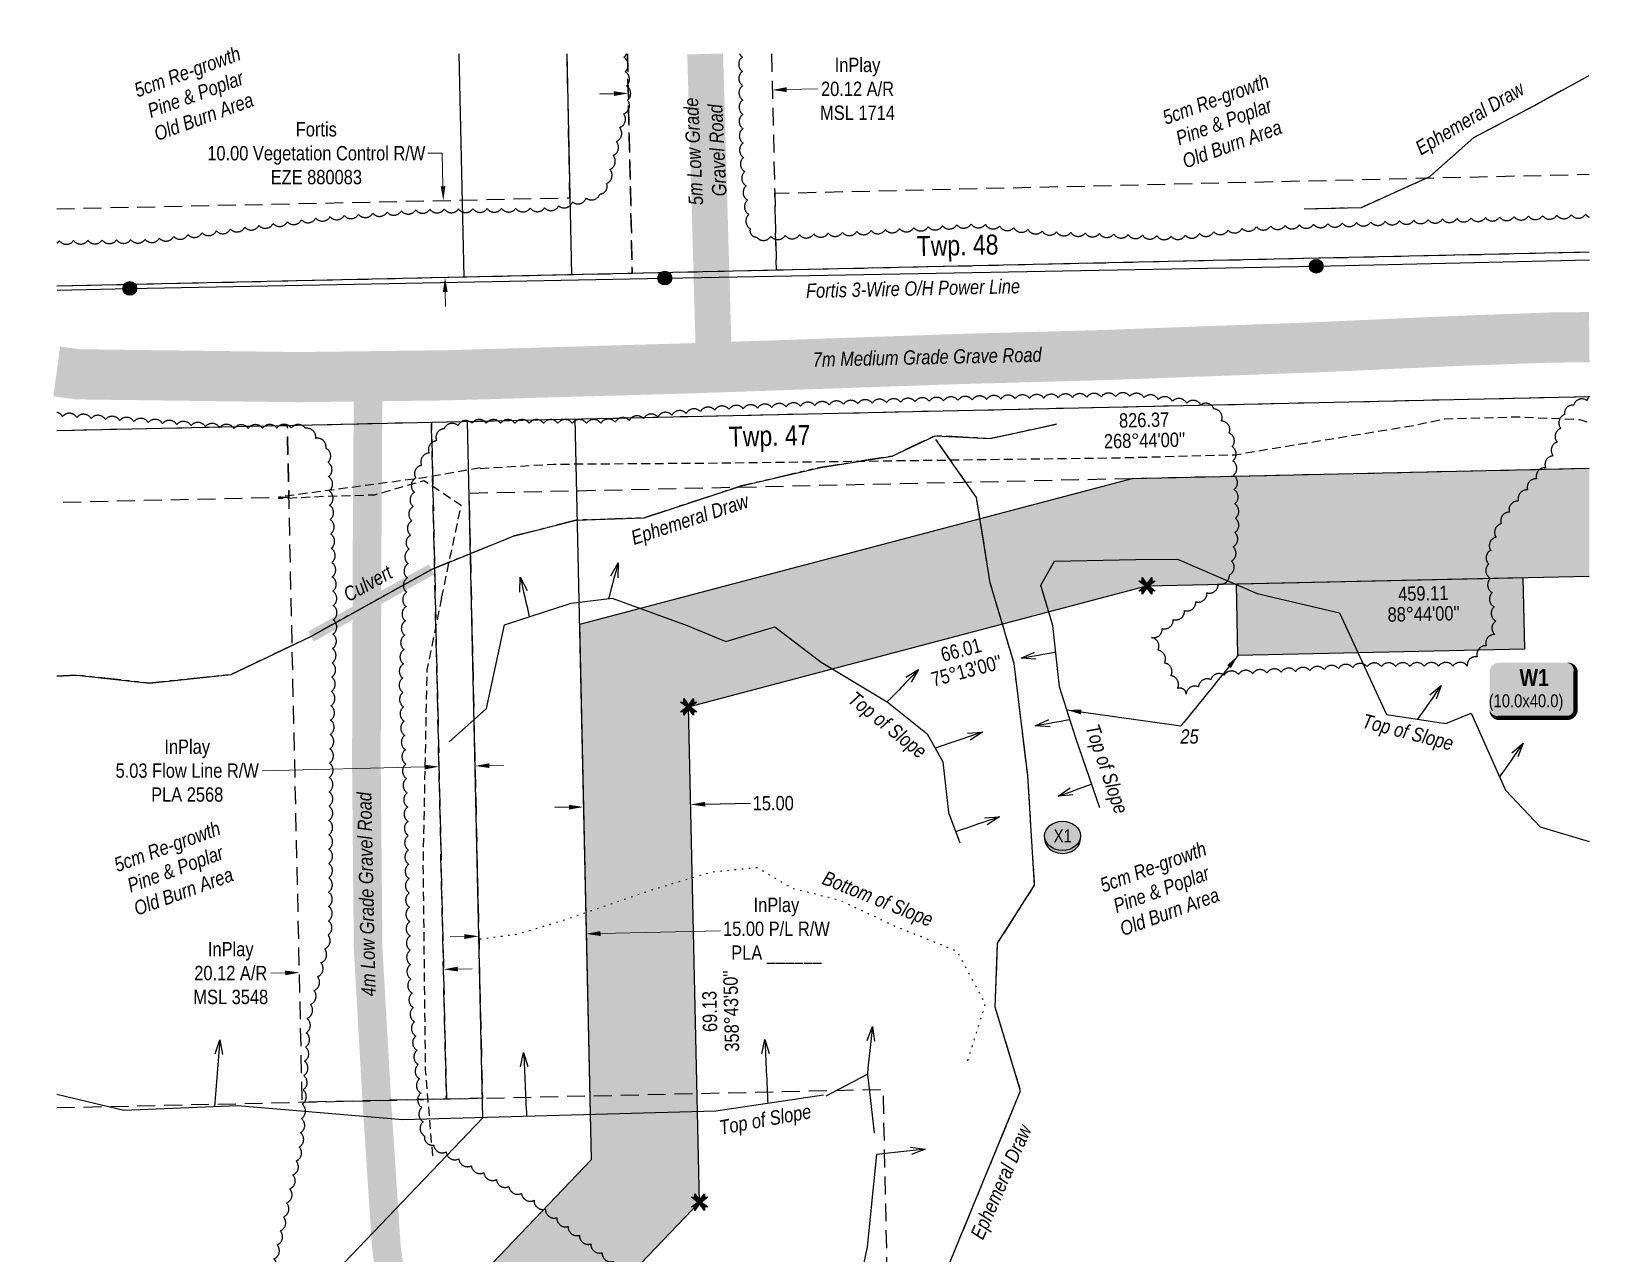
# Model space of a CAD drawing. Extents: x 603855 to 610284, y 5883755 to 5888048.
# Drawn here: x 604712 to 605816, y 5884469 to 5885321 of the extents above; entities that cross this region are included whole.
import ezdxf
from ezdxf.enums import TextEntityAlignment as Align

# ---------------------------------------------------------------- set-up
doc = ezdxf.new("R2010")
doc.units = 0
doc.header["$LTSCALE"] = 5
doc.header["$PDMODE"] = 34
doc.header["$PDSIZE"] = 0.03
for name, pattern in [('0', [1, 1, 0]), ('foc-ACCESSROAD', [3.75, 2.5, -1.25]), ('foc-FLOWLINE', [3.75, 2.5, -1.25]), ('foc-TOPO', [1, 0.2, -0.8]), ('foc-TOPO-ephemeral', [6.25, 3.125, -0.625, 0.625, -0.625, 0.625, -0.625]), ('POWERLINE5', [7.8, 2.4, -0.6, 0.6, -0.6, 0.6, -0.6, 2.4]), ('UG_PIPE', [1.875, 1.25, -0.625])]:
    doc.linetypes.add(name, pattern=pattern)
doc.layers.get('Defpoints').update_dxf_attribs({"color": 9})
for name, color, linetype, lineweight in [('AS-GENERAL', 48, 'Continuous', 18), ('C-AR-T', 13, 'Continuous', 9), ('C-FLOWLINE-T', 13, 'Continuous', 9), ('C-RW-T', 13, 'Continuous', 9), ('F-AR-T', 190, 'Continuous', 9), ('F-EZE-T', 190, 'Continuous', 9), ('T-TEXT', 48, 'Continuous', 18), ('T-TIE-T', 201, 'Continuous', 18)]:
    doc.layers.add(name, color=color, linetype=linetype, lineweight=lineweight)
for name, color, linetype in [('AS-PIPE-UG', 44, 'UG_PIPE'), ('AS-POWER', 104, 'foc-POWER'), ('AS-POWER-EXISTING', 72, 'POWERLINE5'), ('AS-ROADS', 254, 'Continuous'), ('C-AR', 13, 'foc-ACCESSROAD'), ('C-FLOWLINE', 13, 'foc-FLOWLINE'), ('C-RW', 13, 'Continuous'), ('C-WS', 13, 'foc-ACCESSROAD'), ('D-TXT', 6, 'Continuous'), ('F-AR', 190, 'foc-ACCESSROAD'), ('F-EZE', 190, 'foc-FLOWLINE'), ('L-BD', 7, 'Continuous'), ('L-MON', 1, 'Continuous'), ('L-SEC', 7, 'Continuous'), ('P-CROSSINGS', 250, 'Continuous'), ('P-PROPOSED', 10, 'Continuous'), ('P-PROPOSED-H', 21, 'Continuous'), ('P-TEMP-BLOCKS', 250, 'Continuous'), ('P-TEMP-H', 41, 'Continuous'), ('P-TEMP_WORKSPACE', 46, 'Continuous'), ('P-TXT', 4, 'Continuous'), ('T-BUSH', 110, '0'), ('T-BUSH-T', 110, 'Continuous'), ('T-DRAW', 143, 'foc-TOPO-ephemeral'), ('T-GENERAL', 48, 'foc-TOPO'), ('T-SLOPE', 48, 'Continuous'), ('T-WATER-T', 170, 'Continuous')]:
    doc.layers.add(name, color=color, linetype=linetype)
doc.styles.add('80', font='ARIALN.TTF', dxfattribs={"height": 10})
doc.styles.add('80CG', font='ARIALN.TTF', dxfattribs={"height": 10})
doc.styles.add('80L', font='ARIALN.TTF', dxfattribs={"height": 10})
doc.styles.add('80LS', font='ARIALNI.TTF', dxfattribs={"height": 10})
doc.styles.add('BOLD', font='ARIALNB.TTF')
doc.styles.add('Crossing', font='ARIALN.TTF', dxfattribs={"height": 10})
doc.styles.add('foc-LtypeFont', font='ARIALN.TTF', dxfattribs={"height": 7.35})
doc.linetypes.add('foc-POWER', pattern='A,6,-1,["P",foc-LtypeFont,S=0.2,R=0,X=-0.625,Y=-0.75],-1.24,4', length=12.24)
doc.linetypes.add('foc-TOPO-flowdirection-NOLINE', pattern='A,0,[">",foc-LtypeFont,S=0.3,R=0,X=0,Y=-0.945],-20,[">",foc-LtypeFont,S=0.3,R=0,X=0,Y=-0.945],0', length=20)
doc.dimstyles.new('Compass 5 000', dxfattribs={"dimscale": 5, "dimtxt": 9, "dimasz": 2, "dimexe": 0.2, "dimexo": 0.0625, "dimgap": 0.5, "dimtad": 0, "dimtih": 1, "dimtoh": 1, "dimzin": 0, "dimdsep": 46, "dimtxsty": '80CG', "dimcen": 0.1, "dimse1": 1, "dimse2": 1, "dimclrd": 256, "dimclrt": 256, "dimaunit": 1, "dimadec": 4, "dimazin": 0, "dimtfac": 0.06, "dimtofl": 0, "dimtmove": 0, "dimatfit": 1, "dimfxl": 0.2, "dimtolj": 1, "dimtzin": 0, "dimlwd": -1, "dimarcsym": 0})

# ---------------------------------------------------------------- blocks, each defined once
blk = doc.blocks.new('POWERPOLE')
h = blk.add_hatch(color=255)
edge = h.paths.add_edge_path()
edge.add_arc((0, 0), 0.96, 0, 360)
at = {"linetype": 'Continuous'}
for p, q in [((0.68, -0.68), (-0.68, 0.68)), ((-0.68, -0.68), (0.68, 0.68))]:
    blk.add_line(p, q, dxfattribs=at)
blk.add_circle((0, 0), 0.96, dxfattribs=at)
blk = doc.blocks.new('TEMP')
h = blk.add_hatch(color=255)
h.dxf.hatch_style = 1
h.paths.add_polyline_path([(0, 0.25), (-0.67, 1.15), (-0.67, 0.67), (-1.15, 0.67), (-0.25, 0), (-1.15, -0.67), (-0.67, -0.67), (-0.67, -1.15), (0, -0.25), (0.67, -1.15), (0.67, -0.67), (1.15, -0.67), (0.25, 0), (1.15, 0.67), (0.67, 0.67), (0.67, 1.15)])
h.paths.add_polyline_path([(0.57, 0.85), (0.57, 0.57), (0.85, 0.57), (0.08, 0), (0.85, -0.57), (0.57, -0.57), (0.57, -0.85), (0, -0.08), (-0.57, -0.85), (-0.57, -0.57), (-0.85, -0.57), (-0.08, 0), (-0.85, 0.57), (-0.57, 0.57), (-0.57, 0.85), (0, 0.08)], flags=16)
h = blk.add_hatch(color=1)
h.dxf.hatch_style = 1
h.paths.add_polyline_path([(0, 0.08), (-0.57, 0.85), (-0.57, 0.57), (-0.85, 0.57), (-0.08, 0), (-0.85, -0.57), (-0.57, -0.57), (-0.57, -0.85), (0, -0.08), (0.57, -0.85), (0.57, -0.57), (0.85, -0.57), (0.08, 0), (0.85, 0.57), (0.57, 0.57), (0.57, 0.85)])
at = {"color": 1}
for p, q in [((-0.08, 0), (0.08, 0)), ((0, 0.08), (0, -0.08))]:
    blk.add_line(p, q, dxfattribs=at)
at = {"color": 255, "flags": 128}
blk.add_lwpolyline([(-0.25, 0), (-1.15, 0.67), (-0.67, 0.67), (-0.67, 1.15), (0, 0.25), (0.67, 1.15), (0.67, 0.67), (1.15, 0.67), (0.25, 0), (1.15, -0.67), (0.67, -0.67), (0.67, -1.15), (0, -0.25), (-0.67, -1.15), (-0.67, -0.67), (-1.15, -0.67)], close=True, dxfattribs=at)
at = {"color": 1, "flags": 128}
blk.add_lwpolyline([(-0.08, 0), (-0.85, 0.57), (-0.57, 0.57), (-0.57, 0.85), (0, 0.08), (0.57, 0.85), (0.57, 0.57), (0.85, 0.57), (0.08, 0), (0.85, -0.57), (0.57, -0.57), (0.57, -0.85), (0, -0.08), (-0.57, -0.85), (-0.57, -0.57), (-0.85, -0.57)], close=True, dxfattribs=at)
blk = doc.blocks.new('*D402')
at = {"layer": 'Defpoints', "color": 0, "transparency": 16777216}
for p in [(605096.3, 5884793.7), (605171.2, 5884795.3), (605171.5, 5884782.1)]:
    blk.add_point(p, dxfattribs=at)
at = {"layer": 'P-TXT', "transparency": 16777216}
for p, q in [((605086.6, 5884780.2), (605076.6, 5884780)), ((605181.5, 5884782.3), (605213.2, 5884783))]:
    blk.add_line(p, q, dxfattribs=at)
for points in [[(605086.5, 5884781.9), (605086.6, 5884778.6), (605096.6, 5884780.4)], [(605181.5, 5884784), (605181.6, 5884780.7), (605171.5, 5884782.1)]]:
    blk.add_solid(points, dxfattribs=at)
at = {"layer": 'P-TXT', "transparency": 16777216, "insert": (605229.1, 5884783), "char_height": 10, "attachment_point": 5, "style": '80CG'}
blk.add_mtext('\\A1;15.00', dxfattribs=at)
blk = doc.blocks.new('*D403')
at = {"layer": 'C-AR-T', "transparency": 16777216}
for p, q in [((604888.4, 5884664.7), (604878.4, 5884664.5)), ((605009, 5884667.3), (605018.9, 5884667.6))]:
    blk.add_line(p, q, dxfattribs=at)
for points in [[(604888.4, 5884666.3), (604888.5, 5884663), (604898.4, 5884664.9)], [(605008.9, 5884669), (605009, 5884665.7), (604999, 5884667.1)]]:
    blk.add_solid(points, dxfattribs=at)
at = {"layer": 'Defpoints', "color": 0, "transparency": 16777216}
for p in [(604898.3, 5884669.3), (604898.4, 5884664.9), (604998.9, 5884671.5)]:
    blk.add_point(p, dxfattribs=at)
at = {"layer": 'C-AR-T', "transparency": 16777216, "insert": (604850.5, 5884664.5), "char_height": 10, "attachment_point": 5, "style": '80CG'}
blk.add_mtext('\\A1;InPlay\\P20.12 A/R\\PMSL 3548', dxfattribs=at)
blk = doc.blocks.new('*D404')
at = {"layer": 'C-FLOWLINE-T', "transparency": 16777216}
for p, q in [((604985.8, 5884808.3), (604872.3, 5884805.7)), ((605031, 5884809.3), (605041, 5884809.5))]:
    blk.add_line(p, q, dxfattribs=at)
for points in [[(604985.8, 5884809.9), (604985.9, 5884806.6), (604995.8, 5884808.5)], [(605030.9, 5884810.9), (605031, 5884807.6), (605021, 5884809)]]:
    blk.add_solid(points, dxfattribs=at)
at = {"layer": 'Defpoints', "color": 0, "transparency": 16777216}
for p in [(604995.6, 5884818.2), (605020.7, 5884818.8), (604995.8, 5884808.5)]:
    blk.add_point(p, dxfattribs=at)
at = {"layer": 'C-FLOWLINE-T', "transparency": 16777216, "insert": (604820.1, 5884805.7), "char_height": 10, "attachment_point": 5, "style": '80CG'}
blk.add_mtext('\\A1;InPlay\\P5.03 Flow Line R/W\\PPLA 2568', dxfattribs=at)
blk = doc.blocks.new('*D405')
at = {"layer": 'Defpoints', "color": 0, "transparency": 16777216}
for p in [(604934.1, 5885202.1), (604998.8, 5885203.5), (604935.3, 5885148.2)]:
    blk.add_point(p, dxfattribs=at)
at = {"layer": 'F-EZE-T', "transparency": 16777216}
for p, q in [((604998.1, 5885236.4), (604988.1, 5885236.4)), ((604998.6, 5885213.5), (604998.1, 5885236.4)), ((605000.2, 5885139.6), (605000.4, 5885129.6))]:
    blk.add_line(p, q, dxfattribs=at)
for points in [[(605000.3, 5885213.5), (604997, 5885213.4), (604998.8, 5885203.5)], [(605001.9, 5885139.6), (604998.5, 5885139.6), (605000, 5885149.6)]]:
    blk.add_solid(points, dxfattribs=at)
at = {"layer": 'F-EZE-T', "transparency": 16777216, "insert": (604910.2, 5885236.4), "char_height": 10, "attachment_point": 5, "style": '80CG'}
blk.add_mtext('\\A1;Fortis\\P10.00 Vegetation Control R/W\\PEZE 880083', dxfattribs=at)
blk = doc.blocks.new('*D406')
at = {"layer": 'Defpoints', "color": 0, "transparency": 16777216}
for p in [(605228.5, 5885280.6), (605128.6, 5885245.4), (605229.2, 5885247.8)]:
    blk.add_point(p, dxfattribs=at)
at = {"layer": 'F-AR-T', "transparency": 16777216}
for p, q in [((605117.9, 5885278), (605107.9, 5885277.8)), ((605238.4, 5885280.8), (605260, 5885281.3))]:
    blk.add_line(p, q, dxfattribs=at)
for points in [[(605238.4, 5885282.5), (605238.5, 5885279.1), (605228.5, 5885280.6)], [(605117.8, 5885279.7), (605117.9, 5885276.4), (605127.9, 5885278.2)]]:
    blk.add_solid(points, dxfattribs=at)
at = {"layer": 'F-AR-T', "transparency": 16777216, "insert": (605287.9, 5885281.3), "char_height": 10, "attachment_point": 5, "style": '80CG'}
blk.add_mtext('\\A1;InPlay\\P20.12 A/R\\PMSL 1714', dxfattribs=at)
blk = doc.blocks.new('*D407')
at = {"layer": 'C-RW-T', "transparency": 16777216}
for p, q in [((605013.6, 5884690), (605003.6, 5884689.8)), ((605108.5, 5884692.1), (605192.2, 5884694))]:
    blk.add_line(p, q, dxfattribs=at)
for points in [[(605013.6, 5884691.7), (605013.6, 5884688.3), (605023.6, 5884690.2)], [(605108.5, 5884693.8), (605108.6, 5884690.4), (605098.5, 5884691.9)]]:
    blk.add_solid(points, dxfattribs=at)
at = {"layer": 'Defpoints', "color": 0, "transparency": 16777216}
for p in [(605098.5, 5884691.9), (605098.9, 5884675.8), (605023.9, 5884674.2)]:
    blk.add_point(p, dxfattribs=at)
at = {"layer": 'C-RW-T', "transparency": 16777216, "insert": (605231.3, 5884694), "char_height": 10, "attachment_point": 5, "style": '80CG'}
blk.add_mtext('\\A1;InPlay\\P15.00 P/L R/W\\PPLA ______', dxfattribs=at)
blk = doc.blocks.new('*U428')
at = {"true_color": 0xff8aff}
h = blk.add_hatch(color=211, dxfattribs=at)
edge = h.paths.add_edge_path()
edge.add_line((-24, -20), (24, -20))
edge.add_arc((24, -14), 6, 270, 360)
edge.add_line((30, -14), (30, 12.5))
edge.add_arc((24, 12.5), 6, 0, 90)
edge.add_line((24, 18.5), (-24, 18.5))
edge.add_arc((-24, 12.5), 6, 90, 180)
edge.add_line((-30, 12.5), (-30, -14))
edge.add_arc((-24, -14), 6, 180, 270)
at = {"color": 250, "flags": 128}
blk.add_lwpolyline([(-24, -20, 3, 3, 0), (24, -20, 3, 3, 0.414214), (30, -14, 3, 3, 0), (30, 12.5, 3, 0, 0.414214), (24, 18.5, 0, 0, 0), (-24, 18.5, 0, 0, 0.414214), (-30, 12.5, 0, 0, 0), (-30, -14, 0, 3, 0.414214)], format="xyseb", close=True, dxfattribs=at)
at = {"flags": 128}
blk.add_lwpolyline([(-19.2, -10.2, 0, 7.5, 0), (0, 0, 0, 0, 0)], format="xyseb", dxfattribs=at)
at = {"color": 250}
for tag, p, height, style in [('TEMP_AREA_W1_001', (-9.2, 2.2), 12, 'BOLD'), ('ENTER_TEXT_001', (-30.7, -12.5), 9, '80')]:
    blk.add_attdef(tag, p, '', height=height, dxfattribs=dict(at, style=style))
blk = doc.blocks.new('xing2')
h = blk.add_hatch(color=50)
h.dxf.hatch_style = 1
edge = h.paths.add_edge_path()
edge.add_ellipse((0, 0), major_axis=(-12.5, 0), ratio=0.816297, start_angle=0, end_angle=360)
h = blk.add_hatch(color=250)
h.dxf.hatch_style = 1
edge = h.paths.add_edge_path()
edge.add_ellipse((0, -2), major_axis=(-12.5, 0), ratio=0.816297, start_angle=0, end_angle=180)
edge.add_line((12.5, -2), (12.5, 0))
edge.add_ellipse((0, 0), major_axis=(-12.5, 0), ratio=0.816297, start_angle=0, end_angle=180, ccw=False)
edge.add_line((-12.5, 0), (-12.5, -2))
at = {"color": 250}
blk.add_ellipse((0, 0), major_axis=(-12.5, 0), ratio=0.816297, dxfattribs=at)
blk.add_ellipse((0, -2), major_axis=(-12.5, 0), ratio=0.816297, start_param=0, end_param=3.141593, dxfattribs=at)
at = {"color": 250, "style": 'Crossing'}
blk.add_attdef('CROSSING', text='', height=9, dxfattribs=at).set_placement((0.1, 0), align=Align.MIDDLE_CENTER)
at = {"color": 250, "style": 'Crossing', "flags": 1}
for tag, p in [('OWNER', (0.1, -12.5)), ('DESCRIPTION', (0.1, -25.8)), ('LOCATION', (0.1, -39.3)), ('DWG_REF', (0.1, -52.8))]:
    blk.add_attdef(tag, text='', height=9, dxfattribs=at).set_placement(p, align=Align.MIDDLE_CENTER)

msp = doc.modelspace()

# ---------------------------------------------------------------- hatches: boundary and pattern name
at = {"layer": 'P-PROPOSED-H'}
h = msp.add_hatch(color=256, dxfattribs=at)
h.dxf.hatch_style = 1
h.paths.add_polyline_path([(605170.021, 5884850.216), (605489.909, 5884934.633), (605798.565, 5884941.471), (605798.565, 5885016.46), (605479.368, 5885009.388), (605093.76, 5884907.628), (605102.034, 5884534.153), (604939.157, 5884363.895), (604941.505, 5884257.898), (605177.673, 5884504.767)])
at = {"layer": 'P-TEMP-H'}
h = msp.add_hatch(color=256, dxfattribs=at)
h.dxf.hatch_style = 1
h.paths.add_polyline_path([(605553.419, 5884886.048), (605552.312, 5884936.016), (605752.183, 5884940.444), (605753.29, 5884890.476)])

# ---------------------------------------------------------------- linework, layer by layer
at = {"layer": 'AS-GENERAL', "const_width": 7.997, "flags": 128}
msp.add_lwpolyline([(604906.466, 5884899.34), (604990.621, 5884946.12)], dxfattribs=at)
at = {"layer": 'AS-PIPE-UG', "flags": 128}
for points in [[(605024.546, 5885016.585), (605075.736, 5885019.565), (605192.191, 5885020.39), (605473.291, 5885024.065), (605551.371, 5885026.17), (605675.951, 5885046.605), (605697.636, 5885051.165), (605747.821, 5885052.585), (605792.076, 5885050.76), (605798.565, 5885048.581)], [(605024.546, 5885016.905), (604985.301, 5885010.045), (604884.001, 5884996.56)], [(604997.596, 5884926.115), (605011.316, 5884990.665), (604985.326, 5885008.02), (604950.746, 5884997.96), (604915.251, 5884996.88), (604883.881, 5884995.41)], [(604997.611, 5884926.32), (604987.326, 5884876.025), (604984.631, 5884740.365), (604986.231, 5884597.115), (604991.311, 5884536.15)]]:
    msp.add_lwpolyline(points, dxfattribs=at)
at = {"layer": 'AS-POWER', "flags": 128}
msp.add_lwpolyline([(604729.245, 5885140.891), (604780.001, 5885142.17), (605153.431, 5885149.385), (605608.066, 5885157.635), (605798.741, 5885161.997)], dxfattribs=at)
at = {"layer": 'AS-ROADS', "flags": 128}
for points, const_width in [([(605187.816, 5885086.95), (605181.584, 5885305.698)], 25), ([(604729.047, 5885084.203), (604743.666, 5885082.225), (604897.886, 5885080.265), (605000.861, 5885081.52), (605171.971, 5885086.44), (605359.146, 5885092.905), (605457.446, 5885095.575), (605607.256, 5885101.055), (605703.066, 5885105.39), (605771.236, 5885107.87), (605798.565, 5885108.152)], 35), ([(604946.401, 5885080.835), (604945.571, 5884950.1), (604945.166, 5884810.335), (604946.341, 5884681.91), (604952.641, 5884571.59), (604959.036, 5884474.19), (604969.931, 5884392.56), (605012.851, 5884329.23), (605043.216, 5884272.655), (605040.366, 5884223.045), (605008.646, 5884196.44), (604971.531, 5884212.555), (604952.321, 5884261.14), (604963.531, 5884320.765), (604969.681, 5884388.816), (604965.078, 5884430.396)], 19.992)]:
    msp.add_lwpolyline(points, dxfattribs=dict(at, const_width=const_width))
at = {"layer": 'C-AR', "flags": 128}
msp.add_lwpolyline([(604889.962, 5885046.623), (604990.497, 5885048.85), (605000.957, 5884576.689), (604900.422, 5884574.462)], close=True, dxfattribs=at)
at = {"layer": 'C-FLOWLINE', "flags": 128}
for points in [[(605798.565, 5885016.46), (605016.744, 5884999.14), (605026.091, 5884577.246), (605000.957, 5884576.689), (604990.497, 5885048.85), (605798.565, 5885066.752)], [(604729.047, 5885043.058), (604889.962, 5885046.623), (604891.075, 5884996.356), (604729.047, 5884992.766)]]:
    msp.add_lwpolyline(points, dxfattribs=at)
at = {"layer": 'C-RW'}
msp.add_lwpolyline([(605084.942, 5885305.698), (605088.355, 5885151.603), (605013.404, 5885149.942), (605009.953, 5885305.698)], dxfattribs=at)
msp.add_lwpolyline([(605090.583, 5885051.068), (605102.034, 5884534.153), (604939.157, 5884363.895), (604945.5, 5884077.537), (604870.549, 5884075.877), (604863.517, 5884393.281), (605026.394, 5884563.538), (605015.631, 5885049.407)], close=True, dxfattribs=at)
at = {"layer": 'C-WS', "flags": 128}
msp.add_lwpolyline([(604729.047, 5884570.666), (605305.586, 5884583.438), (605317.867, 5884029.069)], dxfattribs=at)
at = {"layer": 'F-AR', "flags": 128}
msp.add_lwpolyline([(605227.873, 5885305.698), (605230.113, 5885208.531), (605231.347, 5885154.771), (605130.722, 5885152.541), (605127.286, 5885305.698)], dxfattribs=at)
at = {"layer": 'F-EZE', "flags": 128}
for points in [[(605127.286, 5885305.698), (605130.722, 5885152.541), (604729.047, 5885143.643)], [(604729.047, 5885197.705), (605087.164, 5885205.372), (605085.198, 5885305.698)], [(605798.565, 5885167.336), (605231.347, 5885154.771), (605230.113, 5885208.531), (605798.565, 5885221.814)], [(605798.565, 5885167.336), (605231.347, 5885154.771), (605230.113, 5885208.531), (605798.565, 5885221.814)], [(605798.565, 5885167.336), (605231.347, 5885154.771), (605230.113, 5885208.531), (605798.565, 5885221.814)], [(605798.565, 5885167.336), (605231.347, 5885154.771), (605230.113, 5885208.531), (605798.565, 5885221.814)]]:
    msp.add_lwpolyline(points, dxfattribs=at)
at = {"layer": 'L-SEC'}
for p, q in [((605798.565, 5885167.336), (604729.047, 5885143.643)), ((604729.047, 5885043.058), (605798.565, 5885066.752))]:
    msp.add_line(p, q, dxfattribs=at)
at = {"layer": 'P-TEMP_WORKSPACE'}
msp.add_lwpolyline([(605553.419, 5884886.048), (605552.312, 5884936.016), (605752.183, 5884940.444), (605753.29, 5884890.476)], close=True, dxfattribs=at)
at = {"layer": 'T-BUSH', "flags": 128}
for points in [[(604729.047, 5885173.692, 0.10276346), (604730.825, 5885175.423, 0.52056705), (604740.82, 5885175.59, 0.52056705), (604750.814, 5885175.757, 0.52056705), (604760.809, 5885175.924, 0.52056705), (604770.804, 5885176.091, 0.52056705), (604780.798, 5885176.257, 0.52056705), (604790.793, 5885176.424, 0.52056705), (604800.748, 5885177.133, 0.52056705), (604810.662, 5885178.415, 0.52056705), (604820.575, 5885179.696, 0.52056705), (604830.489, 5885180.978, 0.52056705), (604840.402, 5885182.259, 0.52056705), (604850.316, 5885183.541, 0.52056705), (604860.229, 5885184.822, 0.52056705), (604870.143, 5885186.103, 0.52056705), (604880.056, 5885187.385, 0.52056705), (604889.97, 5885188.666, 0.52056705), (604899.883, 5885189.948, 0.52056705), (604909.797, 5885191.229, 0.52056705), (604919.74, 5885192.224, 0.52056705), (604929.705, 5885193.019, 0.52056705), (604939.669, 5885193.815, 0.52056705), (604949.633, 5885194.611, 0.52056705), (604959.598, 5885195.407, 0.52056705), (604969.562, 5885196.203, 0.52056705), (604979.526, 5885196.999, 0.52056705), (604989.509, 5885197.387, 0.52056705), (604999.504, 5885197.504, 0.52056705), (605009.5, 5885197.62, 0.52056705), (605019.495, 5885197.737, 0.52056705), (605029.49, 5885197.854, 0.52056705), (605039.486, 5885197.97, 0.52056705), (605049.481, 5885198.087, 0.52056705), (605059.476, 5885198.203, 0.52056705), (605069.472, 5885198.32, 0.52056705), (605079.287, 5885199.652, 0.52056705), (605088.889, 5885202.431, 0.52056705), (605098.491, 5885205.21, 0.52056705), (605108.093, 5885207.989, 0.52056705), (605112.826, 5885215.374, 0.52056705), (605115.067, 5885225.115, 0.52056705), (605117.309, 5885234.857, 0.52056705), (605119.55, 5885244.598, 0.52056705), (605121.791, 5885254.34, 0.52056705), (605124.656, 5885263.908, 0.52056705), (605127.414, 5885273.453, 0.52056705), (605126.561, 5885283.412, 0.52056705), (605125.708, 5885293.372, 0.52056705), (605124.855, 5885303.331, 0.1219638), (605126.588, 5885305.698)], [(605205.6, 5885305.698, 0.11957298), (605207.52, 5885303.556, 0.52056705), (605207.61, 5885293.56, 0.52056705), (605207.7, 5885283.565, 0.52056705), (605207.79, 5885273.569, 0.52056705), (605207.88, 5885263.574, 0.52056705), (605207.969, 5885253.578, 0.52056705), (605208.059, 5885243.582, 0.52056705), (605208.297, 5885233.594, 0.52056705), (605209.251, 5885223.644, 0.52056705), (605210.206, 5885213.694, 0.52056705), (605211.16, 5885203.743, 0.52056705), (605212.115, 5885193.793, 0.52056705), (605213.069, 5885183.843, 0.52056705), (605217.5, 5885177.941, 0.52056705), (605227.48, 5885178.5, 0.52056705), (605237.461, 5885179.06, 0.52056705), (605247.441, 5885179.62, 0.52056705), (605257.421, 5885180.179, 0.52056705), (605267.402, 5885180.739, 0.52056705), (605277.382, 5885181.298, 0.52056705), (605287.359, 5885181.912, 0.52056705), (605297.334, 5885182.565, 0.52056705), (605307.308, 5885183.219, 0.52056705), (605317.283, 5885183.872, 0.52056705), (605327.258, 5885184.526, 0.52056705), (605337.232, 5885185.18, 0.52056705), (605347.207, 5885185.833, 0.52056705), (605357.182, 5885186.487, 0.52056705), (605367.156, 5885187.14, 0.52056705), (605377.106, 5885186.86, 0.52056705), (605387.033, 5885185.685, 0.52056705), (605396.96, 5885184.511, 0.52056705), (605406.887, 5885183.337, 0.52056705), (605416.813, 5885182.162, 0.52056705), (605426.789, 5885181.611, 0.52056705), (605436.778, 5885181.229, 0.52056705), (605446.766, 5885180.848, 0.52056705), (605456.755, 5885180.466, 0.52056705), (605466.744, 5885180.084, 0.52056705), (605476.733, 5885179.702, 0.52056705), (605486.721, 5885179.32, 0.52056705), (605496.71, 5885178.939, 0.52056705), (605506.699, 5885178.557, 0.52056705), (605516.643, 5885179.239, 0.52056705), (605526.566, 5885180.448, 0.52056705), (605536.488, 5885181.658, 0.52056705), (605546.411, 5885182.867, 0.52056705), (605556.334, 5885184.076, 0.52056705), (605566.257, 5885185.276, 0.52056705), (605576.245, 5885185.68, 0.52056705), (605586.233, 5885186.084, 0.52056705), (605596.22, 5885186.488, 0.52056705), (605606.208, 5885186.892, 0.52056705), (605616.196, 5885187.296, 0.52056705), (605626.184, 5885187.7, 0.52056705), (605636.172, 5885188.104, 0.52056705), (605646.16, 5885188.508, 0.52056705), (605656.148, 5885188.912, 0.52056705), (605666.135, 5885189.316, 0.52056705), (605676.123, 5885189.72, 0.52056705), (605686.111, 5885190.124, 0.52056705), (605696.099, 5885190.528, 0.52056705), (605706.087, 5885190.932, 0.52056705), (605716.076, 5885191.299, 0.52056705), (605726.067, 5885191.619, 0.52056705), (605736.058, 5885191.938, 0.52056705), (605746.049, 5885192.257, 0.52056705), (605756.04, 5885192.576, 0.52056705), (605766.03, 5885192.896, 0.52056705), (605776.021, 5885193.215, 0.52056705), (605786.012, 5885193.534, 0.52056705), (605796.003, 5885193.853, 0.13520455), (605798.565, 5885191.869, 0.13520455)], [(605798.565, 5885066.705, 0.13045739), (605797.005, 5885063.991, 0.52056705), (605787.611, 5885060.574, 0.52056705), (605781.387, 5885054.229, 0.52056705), (605778.727, 5885044.594, 0.52056705), (605776.066, 5885034.958, 0.52056705), (605773.406, 5885025.323, 0.52056705), (605768.107, 5885017.053, 0.52056705), (605761.778, 5885009.315, 0.52056705), (605755.449, 5885001.578, 0.52056705), (605749.12, 5884993.841, 0.52056705), (605742.791, 5884986.104, 0.52056705), (605737.177, 5884977.945, 0.52056705), (605733.475, 5884968.66, 0.52056705), (605729.773, 5884959.375, 0.52056705), (605728.379, 5884949.796, 0.52056705), (605729.638, 5884939.879, 0.52056705), (605730.896, 5884929.963, 0.52056705), (605732.155, 5884920.047, 0.52056705), (605733.413, 5884910.13, 0.52056705), (605732.734, 5884900.75, 0.52056705), (605726.557, 5884892.891, 0.52056705), (605720.38, 5884885.032, 0.52056705), (605713.433, 5884878.742, 0.52056705), (605703.437, 5884878.67, 0.52056705), (605693.442, 5884878.599, 0.52056705), (605683.446, 5884878.527, 0.52056705), (605673.45, 5884878.455, 0.52056705), (605663.454, 5884878.384, 0.52056705), (605653.459, 5884878.312, 0.52056705), (605643.463, 5884878.241, 0.52056705), (605633.488, 5884877.641, 0.52056705), (605623.519, 5884876.912, 0.52056705), (605613.55, 5884876.183, 0.52056705), (605603.58, 5884875.454, 0.52056705), (605593.601, 5884874.881, 0.52056705), (605583.618, 5884874.383, 0.52056705), (605573.634, 5884873.885, 0.52056705), (605563.65, 5884873.387, 0.52056705), (605553.667, 5884872.889, 0.52056705), (605543.683, 5884872.392, 0.52056705), (605534.494, 5884869.225, 0.52056705), (605525.863, 5884864.182, 0.52056705), (605517.232, 5884859.139, 0.52056705), (605511.219, 5884863.053, 0.52056705), (605506.66, 5884871.949, 0.52056705), (605502.102, 5884880.845, 0.52056705), (605497.544, 5884889.741, 0.52056705), (605492.986, 5884898.638, 0.52056705), (605500.435, 5884904.936, 0.52056705), (605508.262, 5884911.153, 0.52056705), (605516.09, 5884917.37, 0.52056705), (605523.918, 5884923.587, 0.52056705), (605531.745, 5884929.804, 0.52056705), (605539.573, 5884936.021, 0.52056705), (605547.4, 5884942.238, 0.52056705), (605548.854, 5884952.011, 0.52056705), (605550.033, 5884961.937, 0.52056705), (605551.212, 5884971.863, 0.52056705), (605551.596, 5884981.818, 0.52056705), (605551.137, 5884991.804, 0.52056705), (605550.678, 5885001.789, 0.52056705), (605550.219, 5885011.774, 0.52056705), (605549.76, 5885021.76, 0.52056705), (605549.301, 5885031.745, 0.52056705), (605547.242, 5885041.225, 0.52056705), (605541.878, 5885049.66, 0.52056705), (605536.513, 5885058.094, 0.52056705), (605527.506, 5885060.8, 0.52056705), (605517.593, 5885062.079, 0.52056705), (605507.679, 5885063.359, 0.52056705), (605497.765, 5885064.639, 0.52056705), (605487.851, 5885065.918, 0.52056705), (605477.92, 5885066.871, 0.52056705), (605467.926, 5885066.661, 0.52056705), (605457.932, 5885066.452, 0.52056705), (605447.938, 5885066.242, 0.52056705), (605437.945, 5885066.033, 0.52056705), (605427.951, 5885065.823, 0.52056705), (605417.957, 5885065.613, 0.52056705), (605407.963, 5885065.404, 0.52056705), (605397.969, 5885065.194, 0.52056705), (605387.976, 5885064.985, 0.52056705), (605377.984, 5885064.681, 0.52056705), (605367.993, 5885064.363, 0.52056705), (605358.002, 5885064.045, 0.52056705), (605348.011, 5885063.727, 0.52056705), (605338.02, 5885063.409, 0.52056705), (605328.03, 5885063.091, 0.52056705), (605318.039, 5885062.772, 0.52056705), (605308.048, 5885062.454, 0.52056705), (605298.057, 5885062.136, 0.52056705), (605288.07, 5885061.703, 0.52056705), (605278.084, 5885061.263, 0.52056705), (605268.097, 5885060.824, 0.52056705), (605258.111, 5885060.384, 0.52056705), (605248.125, 5885059.944, 0.52056705), (605238.138, 5885059.504, 0.52056705), (605228.152, 5885059.064, 0.52056705), (605218.166, 5885058.624, 0.52056705), (605208.179, 5885058.184, 0.52056705), (605198.193, 5885057.745, 0.52056705), (605188.207, 5885057.305, 0.52056705), (605178.281, 5885056.143, 0.52056705), (605168.359, 5885054.926, 0.52056705), (605158.437, 5885053.709, 0.52056705), (605148.516, 5885052.492, 0.52056705), (605138.594, 5885051.275, 0.52056705), (605128.672, 5885050.059, 0.52056705), (605118.751, 5885048.842, 0.52056705), (605108.802, 5885048.072, 0.52056705), (605098.806, 5885048.074, 0.52056705), (605088.81, 5885048.076, 0.52056705), (605078.814, 5885048.078, 0.52056705), (605068.818, 5885048.08, 0.52056705), (605058.822, 5885048.082, 0.52056705), (605048.826, 5885048.084, 0.52056705), (605038.83, 5885048.086, 0.52056705), (605028.834, 5885048.088, 0.52056705), (605018.837, 5885048.091, 0.52056705), (605008.989, 5885046.479, 0.52056705), (604999.428, 5885044.27, 0.52056705), (604994.158, 5885035.776, 0.52056705), (604988.888, 5885027.282, 0.52056705), (604983.618, 5885018.788, 0.52056705), (604979.58, 5885009.881, 0.52056705), (604978.667, 5884999.927, 0.52056705), (604977.754, 5884989.973, 0.52056705), (604976.841, 5884980.019, 0.52056705), (604975.928, 5884970.064, 0.52056705), (604975.015, 5884960.11, 0.52056705), (604974.255, 5884950.145, 0.52056705), (604973.784, 5884940.16, 0.52056705), (604973.313, 5884930.176, 0.52056705), (604972.842, 5884920.191, 0.52056705), (604972.372, 5884910.206, 0.52056705), (604971.901, 5884900.221, 0.52056705), (604971.43, 5884890.236, 0.52056705), (604970.959, 5884880.251, 0.52056705), (604970.488, 5884870.266, 0.52056705), (604970.655, 5884860.28, 0.52056705), (604971.079, 5884850.293, 0.52056705), (604971.503, 5884840.306, 0.52056705), (604971.926, 5884830.319, 0.52056705), (604972.35, 5884820.332, 0.52056705), (604972.774, 5884810.345, 0.52056705), (604973.198, 5884800.358, 0.52056705), (604973.622, 5884790.37, 0.52056705), (604974.015, 5884780.383, 0.52056705), (604974.19, 5884770.388, 0.52056705), (604974.364, 5884760.394, 0.52056705), (604974.539, 5884750.399, 0.52056705), (604974.713, 5884740.405, 0.52056705), (604974.888, 5884730.41, 0.52056705), (604975.062, 5884720.416, 0.52056705), (604975.237, 5884710.421, 0.52056705), (604975.411, 5884700.427, 0.52056705), (604975.586, 5884690.432, 0.52056705), (604975.76, 5884680.438, 0.52056705), (604975.935, 5884670.443, 0.52056705), (604976.155, 5884660.451, 0.52056705), (604977.021, 5884650.493, 0.52056705), (604977.887, 5884640.534, 0.52056705), (604978.752, 5884630.576, 0.52056705), (604979.618, 5884620.617, 0.52056705), (604980.483, 5884610.659, 0.52056705), (604981.349, 5884600.7, 0.52056705), (604982.215, 5884590.742, 0.52056705), (604983.08, 5884580.783, 0.52056705), (604983.946, 5884570.825, 0.52056705), (604984.812, 5884560.867, 0.52056705), (604985.677, 5884550.908, 0.52056705), (604992.087, 5884544.56, 0.52056705), (605000.844, 5884539.741, 0.52056705), (605009.602, 5884534.922, 0.52056705), (605018.36, 5884530.103, 0.52056705), (605027.118, 5884525.284, 0.52056705), (605035.875, 5884520.465, 0.52056705), (605044.633, 5884515.646, 0.52056705), (605053.391, 5884510.827, 0.52056705), (605062.149, 5884506.008, 0.52056705), (605070.101, 5884499.959, 0.52056705), (605078.019, 5884493.858, 0.52056705), (605085.937, 5884487.757, 0.52056705), (605093.856, 5884481.657, 0.52056705), (605101.774, 5884475.556, 0.52056705), (605109.693, 5884469.455, 0.52056705), (605117.611, 5884463.354, 0.52056705), (605125.529, 5884457.253, 0.52056705), (605134.994, 5884456.796, 0.52056705), (605144.916, 5884458.008, 0.52056705), (605154.838, 5884459.22, 0.52056705), (605159.719, 5884452.323, 0.52056705), (605163.022, 5884442.889, 0.52056705), (605166.326, 5884433.454, 0.52056705), (605169.629, 5884424.02, 0.52056705), (605172.932, 5884414.585, 0.52056705), (605176.235, 5884405.151, 0.52056705), (605179.538, 5884395.716, 0.52056705), (605174.568, 5884387.458, 0.52056705), (605168.765, 5884379.319, 0.52056705), (605162.963, 5884371.179, 0.52056705), (605157.161, 5884363.04, 0.52056705), (605151.358, 5884354.9, 0.52056705), (605145.556, 5884346.761, 0.52056705), (605139.754, 5884338.621, 0.52056705), (605134.709, 5884330.057, 0.52056705), (605130.798, 5884320.858, 0.52056705), (605126.887, 5884311.659, 0.52056705), (605122.975, 5884302.46, 0.52056705), (605119.064, 5884293.261, 0.52056705), (605114.771, 5884284.326, 0.52056705), (605107.551, 5884277.412, 0.52056705), (605100.332, 5884270.498, 0.52056705), (605093.112, 5884263.584, 0.52056705), (605085.893, 5884256.67, 0.52056705), (605078.674, 5884249.757, 0.52056705), (605075.632, 5884240.686, 0.52056705), (605074.174, 5884230.797, 0.52056705), (605072.717, 5884220.907, 0.52056705), (605071.26, 5884211.018, 0.52056705), (605067.275, 5884202.161, 0.52056705), (605061.393, 5884194.08, 0.52056705), (605054.659, 5884186.783, 0.52056705), (605047.082, 5884180.263, 0.52056705), (605039.505, 5884173.743, 0.52056705), (605031.928, 5884167.223, 0.52056705), (605028.497, 5884158.333, 0.52056705), (605025.394, 5884149.61, 0.52056705), (605016.015, 5884146.155, 0.52056705), (605006.628, 5884142.765, 0.52056705), (604996.758, 5884144.344, 0.52056705), (604986.887, 5884145.923, 0.52056705), (604977.017, 5884147.502, 0.52056705), (604968.957, 5884151.118, 0.52056705), (604966.228, 5884160.735, 0.52056705), (604963.5, 5884170.351, 0.52056705), (604960.771, 5884179.967, 0.52056705), (604955.824, 5884188.633, 0.52056705), (604950.739, 5884197.239, 0.52056705), (604945.655, 5884205.845, 0.52056705), (604940.198, 5884214.217, 0.52056705), (604934.641, 5884222.526, 0.52056705), (604929.083, 5884230.834, 0.52056705), (604923.525, 5884239.143, 0.52056705), (604918.038, 5884247.495, 0.52056705), (604913.137, 5884256.207, 0.52056705), (604908.236, 5884264.919, 0.52056705), (604903.336, 5884273.631, 0.52056705), (604898.435, 5884282.344, 0.52056705), (604893.534, 5884291.056, 0.52056705), (604888.634, 5884299.768, 0.52056705), (604883.733, 5884308.481, 0.52056705), (604880.651, 5884317.907, 0.52056705), (604878.319, 5884327.627, 0.52056705), (604875.987, 5884337.347, 0.52056705), (604873.655, 5884347.067, 0.52056705), (604871.323, 5884356.787, 0.52056705), (604868.991, 5884366.507, 0.52056705), (604867.108, 5884376.247, 0.52056705), (604868.588, 5884386.133, 0.52056705), (604870.069, 5884396.019, 0.52056705), (604871.549, 5884405.905, 0.52056705), (604873.029, 5884415.79, 0.52056705), (604874.509, 5884425.676, 0.52056705), (604875.989, 5884435.562, 0.52056705), (604877.469, 5884445.448, 0.52056705), (604878.949, 5884455.334, 0.52056705), (604880.654, 5884465.177, 0.52056705), (604882.861, 5884474.927, 0.52056705), (604885.068, 5884484.676, 0.52056705), (604887.275, 5884494.426, 0.52056705), (604889.481, 5884504.175, 0.52056705), (604891.688, 5884513.924, 0.52056705), (604893.895, 5884523.674, 0.52056705), (604896.102, 5884533.423, 0.52056705), (604898.309, 5884543.172, 0.52056705), (604899.231, 5884553.102, 0.52056705), (604899.793, 5884563.082, 0.52056705), (604900.356, 5884573.062, 0.52056705), (604900.918, 5884583.043, 0.52056705), (604901.481, 5884593.023, 0.52056705), (604902.043, 5884603.003, 0.52056705), (604902.606, 5884612.983, 0.52056705), (604903.168, 5884622.963, 0.52056705), (604903.731, 5884632.943, 0.52056705), (604906.084, 5884642.648, 0.52056705), (604908.546, 5884652.336, 0.52056705), (604911.008, 5884662.024, 0.52056705), (604913.47, 5884671.712, 0.52056705), (604915.932, 5884681.4, 0.52056705), (604918.394, 5884691.089, 0.52056705), (604918.685, 5884701.054, 0.52056705), (604918.735, 5884711.05, 0.52056705), (604918.786, 5884721.046, 0.52056705), (604918.837, 5884731.041, 0.52056705), (604918.887, 5884741.037, 0.52056705), (604918.938, 5884751.033, 0.52056705), (604918.988, 5884761.029, 0.52056705), (604919.039, 5884771.025, 0.52056705), (604919.09, 5884781.021, 0.52056705), (604919.14, 5884791.017, 0.52056705), (604919.191, 5884801.013, 0.52056705), (604919.384, 5884811.006, 0.52056705), (604919.647, 5884820.999, 0.52056705), (604919.909, 5884830.991, 0.52056705), (604920.172, 5884840.984, 0.52056705), (604920.434, 5884850.977, 0.52056705), (604920.697, 5884860.969, 0.52056705), (604920.959, 5884870.962, 0.52056705), (604921.222, 5884880.954, 0.52056705), (604921.485, 5884890.947, 0.52056705), (604921.747, 5884900.939, 0.52056705), (604922.01, 5884910.932, 0.52056705), (604922.064, 5884920.923, 0.52056705), (604921.696, 5884930.913, 0.52056705), (604921.328, 5884940.902, 0.52056705), (604920.959, 5884950.891, 0.52056705), (604920.591, 5884960.88, 0.52056705), (604920.223, 5884970.869, 0.52056705), (604919.854, 5884980.859, 0.52056705), (604919.486, 5884990.848, 0.52056705), (604919.118, 5885000.837, 0.52056705), (604918.749, 5885010.826, 0.52056705), (604918.381, 5885020.816, 0.52056705), (604916.935, 5885030.608, 0.52056705), (604909.742, 5885037.549, 0.52056705), (604902.549, 5885044.491, 0.52056705), (604892.704, 5885044.767, 0.52056705), (604882.709, 5885044.665, 0.52056705), (604872.713, 5885044.563, 0.52056705), (604862.718, 5885044.461, 0.52056705), (604852.722, 5885044.359, 0.52056705), (604842.749, 5885044.993, 0.52056705), (604832.778, 5885045.702, 0.52056705), (604822.808, 5885046.412, 0.52056705), (604812.837, 5885047.122, 0.52056705), (604802.866, 5885047.832, 0.52056705), (604792.895, 5885048.542, 0.52056705), (604782.924, 5885049.252, 0.52056705), (604772.954, 5885049.962, 0.52056705), (604762.983, 5885050.676, 0.52056705), (604753.013, 5885051.39, 0.52056705), (604743.042, 5885052.104, 0.52056705), (604733.072, 5885052.818, 0.21099616), (604729.047, 5885055.665, 0.21099616)]]:
    msp.add_lwpolyline(points, format="xyb", dxfattribs=at)
at = {"layer": 'T-DRAW', "flags": 128}
for points in [[(605599.596, 5885197.67), (605639.561, 5885198.705), (605687.261, 5885220.17), (605717.926, 5885247.395), (605759.901, 5885269.59), (605798.565, 5885290.789)], [(605426.721, 5885047.35), (605380.386, 5885037.385), (605342.151, 5885039.415), (605312.026, 5885025.185), (605262.021, 5885017.17), (605207.006, 5885004.48), (605138.981, 5884982.055), (605091.496, 5884980.45), (605047.696, 5884969.215), (604990.621, 5884946.12), (604906.466, 5884899.34), (604850.681, 5884872.735), (604793.696, 5884866.85), (604742.946, 5884872.365), (604729.047, 5884871.681)], [(605274.291, 5884290.13), (605280.731, 5884340.64), (605321.161, 5884388.365), (605343.666, 5884441.6), (605373.556, 5884514.12), (605401.716, 5884582.315), (605384.026, 5884640.705), (605385.626, 5884685.29), (605411.516, 5884725.975), (605406.696, 5884802.29), (605397.151, 5884880.445), (605380.531, 5884936.81), (605370.966, 5884996.23), (605342.611, 5885036.71)]]:
    msp.add_lwpolyline(points, dxfattribs=at)
at = {"layer": 'T-DRAW', "linetype": 'foc-TOPO-flowdirection-NOLINE', "flags": 128}
for points in [[(605599.596, 5885197.67), (605639.561, 5885198.705), (605687.261, 5885220.17), (605717.926, 5885247.395), (605759.901, 5885269.59), (605798.565, 5885290.789)], [(604729.047, 5884871.681), (604742.946, 5884872.365), (604793.696, 5884866.85), (604850.681, 5884872.735), (604906.466, 5884899.34), (604990.621, 5884946.12), (605047.696, 5884969.215), (605091.496, 5884980.45), (605138.981, 5884982.055), (605207.006, 5885004.48), (605262.021, 5885017.17), (605312.026, 5885025.185), (605342.151, 5885039.415), (605380.386, 5885037.385), (605426.721, 5885047.35)], [(605280.731, 5884340.64), (605321.161, 5884388.365), (605343.666, 5884441.6), (605373.556, 5884514.12), (605401.716, 5884582.315), (605384.026, 5884640.705), (605385.626, 5884685.29), (605411.516, 5884725.975), (605406.696, 5884802.29), (605397.151, 5884880.445), (605380.531, 5884936.81), (605370.966, 5884996.23), (605342.611, 5885036.71)]]:
    msp.add_lwpolyline(points, dxfattribs=at)
at = {"layer": 'T-GENERAL', "flags": 128}
msp.add_lwpolyline([(605024.201, 5884688.335), (605049.776, 5884691.625), (605081.946, 5884701.185), (605113.891, 5884712.2), (605145.101, 5884722.93), (605186.281, 5884735.12), (605217.931, 5884738.275), (605241.696, 5884723.93), (605275.456, 5884715.47), (605314.586, 5884697), (605357.466, 5884679.77), (605376.956, 5884642.95), (605364.056, 5884601.47)], dxfattribs=at)
at = {"layer": 'T-SLOPE', "flags": 128}
for points in [[(605456.921, 5884779.805), (605440.286, 5884828.475), (605428.941, 5884864.125), (605424.231, 5884906.925), (605415.891, 5884935.245), (605425.261, 5884951.895), (605482.091, 5884953.065), (605511.226, 5884953.175), (605566.806, 5884929.4), (605624.201, 5884915.805), (605657.011, 5884845.005), (605698.511, 5884838.63), (605716.176, 5884845.815), (605740.116, 5884792.045), (605764.356, 5884766.45), (605798.565, 5884756.215)], [(605002.996, 5884825.795), (605028.931, 5884849.13), (605041.646, 5884907.385), (605088.006, 5884922.545), (605116.676, 5884925.96), (605168.906, 5884906.995), (605195.896, 5884895.875), (605230.106, 5884905.97), (605262.411, 5884881.45), (605308.701, 5884853.64), (605336.541, 5884831.455), (605347.441, 5884811.91), (605351.306, 5884776.645), (605359.191, 5884755.4)], [(605265.911, 5884578.99), (605294.771, 5884594.105), (605299.501, 5884553.06)], [(605264.206, 5884579.32), (605188.946, 5884568.15), (604970.536, 5884562.085), (604855.306, 5884571.955), (604775.771, 5884568.64), (604729.047, 5884579.914)], [(605301.071, 5884537.935), (605294.546, 5884473.515), (605286.276, 5884433.3), (605272.576, 5884392.605), (605250.596, 5884333.35), (605236.096, 5884299.805)]]:
    msp.add_lwpolyline(points, dxfattribs=at)

# ---------------------------------------------------------------- block references
at = {"layer": 'AS-POWER-EXISTING', "xscale": 4.998005649999989, "yscale": 4.998005649999989, "zscale": 4.998005649999989}
for p in [(605608.066, 5885157.635), (605153.431, 5885149.385), (604780.001, 5885142.17)]:
    msp.add_blockref('POWERPOLE', p, dxfattribs=at)
at = {"layer": 'L-MON', "xscale": 4.998005649999989, "yscale": 4.998005649999989, "zscale": 4.998005649999989}
for p in [(605489.909, 5884934.633), (605170.021, 5884850.216), (605177.673, 5884504.767)]:
    msp.add_blockref('TEMP', p, dxfattribs=at)
at = {"layer": 'P-TEMP-BLOCKS', "xscale": 0.99960113, "yscale": 0.99960113, "zscale": 0.99960113}
msp.add_blockref('*U428', (605759.053, 5884862.491), dxfattribs=at).add_auto_attribs({'TEMP_AREA_W1_001': 'W1', 'ENTER_TEXT_001': '(10.0x40.0)'})

# ---------------------------------------------------------------- texts
at = {"layer": 'AS-POWER', "insert": (605251.427, 5885145.453), "char_height": 9.98865, "attachment_point": 1, "rotation": 1.269087, "style": '80L'}
msp.add_mtext_dynamic_manual_height_columns('\\pi0.41154;{\\fArial Narrow|b0|i1|c0|p34;Fortis 3-Wire O/H Power Line}', width=149.41272, gutter_width=50.013, heights=[0], dxfattribs=at)
at = {"layer": 'D-TXT', "color": 3, "insert": (605329.081, 5885178.575), "char_height": 13.9888, "attachment_point": 1, "rotation": 1.269087, "style": '80L'}
msp.add_mtext_dynamic_manual_height_columns('Twp. 48', width=56.46469, gutter_width=47.5, heights=[0], dxfattribs=at)
at = {"layer": 'L-BD', "style": '80L'}
for s, height, rotation, p in [('826.37', 9.996, 1.2691, (605487.895, 5885050.371)), ("268°44'00''", 9.99601, 1.2691, (605488.211, 5885036.13)), ('459.11', 9.996, 1.2691, (605682.687, 5884929.406)), ("88°44'00''", 9.996, 1.2691, (605683.003, 5884915.165)), ('66.01', 9.996, 14.7831, (605360.151, 5884890.053)), ("75°13'00''", 9.996, 14.7831, (605363.977, 5884875.555)), ("358°43'50''", 9.99601, 91.2691, (605199.717, 5884638.057)), ('69.13', 9.996, 91.2691, (605184.726, 5884637.725))]:
    msp.add_text(s, height=height, rotation=rotation, dxfattribs=at).set_placement(p, align=Align.MIDDLE)
at = {"layer": 'T-BUSH-T', "char_height": 9.99202, "width": 89.39115, "attachment_point": 2, "rotation": 20, "style": '80LS'}
for insert in [(604818.498, 5885297.969), (605536.117, 5885278.841), (604804.37, 5884757.534), (605492.493, 5884743.324)]:
    msp.add_mtext('5cm Re-growth Pine & Poplar\\P{\\C48;Old Burn Area}', dxfattribs=dict(at, insert=insert))
at = {"layer": 'T-TEXT', "style": '80LS'}
for s, height, rotation, p in [('7m Medium Grade Grave Road', 9.99202, 1.269087, (605336.539, 5885094.239)), ('Culvert', 9.992, 29.068765, (604946.121, 5884936.379))]:
    msp.add_text(s, height=height, rotation=rotation, dxfattribs=at).set_placement(p, align=Align.MIDDLE_CENTER)
at = {"layer": 'T-TEXT', "char_height": 9.99202, "attachment_point": 2, "style": '80LS'}
for s, insert, width, rotation in [('5m Low Grade\\PGravel Road', (605168.401, 5885237.441), 74.89015, 92.757601), ('4m Low Grade Gravel Road', (604940.138, 5884719.434), 143.17807, 91.269087)]:
    msp.add_mtext(s, dxfattribs=dict(at, insert=insert, width=width, rotation=rotation))

# ---------------------------------------------------------------- dimensions: what is measured, and where the dimension line sits
at = {"layer": 'C-AR-T'}
dim = msp.add_linear_dim(base=(604898.418, 5884664.898), p1=(604998.857, 5884671.481), p2=(604898.322, 5884669.254), angle=181.269087, text='InPlay\\P20.12 A/R\\PMSL 3548', dimstyle='Compass 5 000', dxfattribs=at)
dim.commit()
dim.dimension.update_dxf_attribs({"geometry": '*D403', "text_midpoint": (604850.497, 5884664.455), "dimtype": 161})
at = {"layer": 'C-FLOWLINE-T'}
dim = msp.add_linear_dim(base=(604995.822, 5884808.486), p1=(605020.74, 5884818.801), p2=(604995.606, 5884818.244), angle=181.269087, text='InPlay\\P5.03 Flow Line R/W\\PPLA 2568', dimstyle='Compass 5 000', dxfattribs=at)
dim.commit()
dim.dimension.update_dxf_attribs({"geometry": '*D404', "text_midpoint": (604820.098, 5884805.749), "dimtype": 161})
at = {"layer": 'F-AR-T'}
dim = msp.add_linear_dim(base=(605228.452, 5885280.567), p1=(605128.637, 5885245.446), p2=(605229.208, 5885247.764), angle=1.320288, text='InPlay\\P20.12 A/R\\PMSL 1714', dimstyle='Compass 5 000', dxfattribs=at)
dim.commit()
dim.dimension.update_dxf_attribs({"geometry": '*D406', "text_midpoint": (605287.905, 5885281.294), "dimtype": 161})
at = {"layer": 'F-EZE-T'}
dim = msp.add_linear_dim(base=(604998.833, 5885203.481), p1=(604935.286, 5885148.212), p2=(604934.133, 5885202.096), angle=91.22638, text='Fortis\\P10.00 Vegetation Control R/W\\PEZE 880083', dimstyle='Compass 5 000', dxfattribs=at)
dim.commit()
dim.dimension.update_dxf_attribs({"geometry": '*D405', "text_midpoint": (604910.195, 5885236.409), "dimtype": 161})
at = {"layer": 'P-TXT'}
dim = msp.add_linear_dim(base=(605171.529, 5884782.105), p1=(605096.285, 5884793.65), p2=(605171.237, 5884795.31), angle=1.269087, text='15.00', dimstyle='Compass 5 000', dxfattribs=at)
dim.commit()
dim.dimension.update_dxf_attribs({"geometry": '*D402', "text_midpoint": (605229.09, 5884783.027), "dimtype": 161})

# ---------------------------------------------------------------- leaders
at = {"layer": 'T-SLOPE', "path_type": 1}
for points in [[(605120.769, 5884950.686), (605114.198, 5884925.664)], [(605052.527, 5884940.657), (605058.847, 5884913.009)], [(605402.062, 5884884.177), (605426.251, 5884888.572)], [(605330.499, 5884876.381), (605308.701, 5884853.64)], [(605695.231, 5884865.231), (605678.733, 5884841.668)], [(605411.963, 5884837.072), (605436.151, 5884841.468)], [(605375.056, 5884832.68), (605342.094, 5884821.498)], [(605752.44, 5884824.981), (605735.943, 5884801.418)], [(605427.876, 5884787.877), (605451.245, 5884796.411)], [(605386.898, 5884773.513), (605356.332, 5884763.102)], [(605298.247, 5884627.169), (605294.771, 5884594.105)], [(604842.906, 5884617.876), (604839.26, 5884571.286)], [(605054.898, 5884609.222), (605056.896, 5884564.483)], [(605223.253, 5884618.277), (605225.251, 5884573.538)], [(605335.172, 5884541.642), (605301.071, 5884537.935)]]:
    msp.add_leader(points, dimstyle='Compass 5 000', override={"dimldrblk": 'Open30'}, dxfattribs=at)

# ---------------------------------------------------------------- next in the draw order: texts
at = {"layer": 'D-TXT', "color": 3, "insert": (605197.924, 5885045.658), "char_height": 13.9888, "attachment_point": 1, "rotation": 1.269087, "style": '80L', "bg_fill": 3, "box_fill_scale": 1.15, "bg_fill_color": 256, "bg_fill_true_color": 256, "bg_fill_transparency": 0}
msp.add_mtext_dynamic_manual_height_columns('Twp. 47', width=56.42649, gutter_width=47.5, heights=[0], dxfattribs=at)
at = {"layer": 'T-TEXT', "char_height": 9.99202, "attachment_point": 2, "style": '80LS', "bg_fill": 3, "box_fill_scale": 1.15, "bg_fill_color": 256, "bg_fill_true_color": 256, "bg_fill_transparency": 0}
for s, insert, width, rotation in [('Top of Slope', (605311.971, 5884841.652), 65.18467, 321.449535), ('Top of Slope', (605466.693, 5884808.604), 65.18467, 288.87), ('Top of Slope', (605673.279, 5884837.489), 65.18467, 345.444507), ('Bottom of Slope', (605303.942, 5884721.07), 81.26978, 338.202073), ('Top of Slope', (605222.541, 5884567.393), 65.18467, 10.396871)]:
    msp.add_mtext(s, dxfattribs=dict(at, insert=insert, width=width, rotation=rotation))
at = {"layer": 'T-WATER-T', "char_height": 9.9916, "attachment_point": 1, "style": '80L', "bg_fill": 3, "box_fill_scale": 1.15, "bg_fill_color": 256, "bg_fill_true_color": 256, "bg_fill_transparency": 0}
for insert, rotation in [((605675.987, 5885243.353), 30.824726), ((605128.781, 5884972.581), 18.245228), ((605366.318, 5884481.921), 66.281426)]:
    msp.add_mtext_dynamic_manual_height_columns('{\\fArial Narrow|b0|i1|c0|p34;Ephemeral Draw}', width=86.02406, gutter_width=50, heights=[0], dxfattribs=dict(at, insert=insert, rotation=rotation))

# ---------------------------------------------------------------- next in the draw order: linework, layer by layer
at = {"layer": 'P-PROPOSED'}
msp.add_lwpolyline([(605798.565, 5885016.46), (605479.368, 5885009.388), (605093.76, 5884907.628), (605102.034, 5884534.153), (604939.157, 5884363.895), (604941.505, 5884257.898), (605177.673, 5884504.767), (605170.021, 5884850.216), (605489.909, 5884934.633), (605798.565, 5884941.471)], dxfattribs=at)

# ---------------------------------------------------------------- next in the draw order: block references
at = {"layer": 'P-CROSSINGS', "xscale": 0.99960113, "yscale": 0.99960113, "zscale": 0.99960113}
msp.add_blockref('xing2', (605430.969, 5884760.25), dxfattribs=at).add_auto_attribs({'CROSSING': 'X1'})

# ---------------------------------------------------------------- next in the draw order: dimensions: what is measured, and where the dimension line sits
at = {"layer": 'C-RW-T'}
dim = msp.add_linear_dim(base=(605098.54, 5884691.881), p1=(605023.944, 5884674.163), p2=(605098.895, 5884675.824), angle=1.269087, text='InPlay\\P15.00 P/L R/W\\PPLA ______', dimstyle='Compass 5 000', dxfattribs=at)
dim.commit()
dim.dimension.update_dxf_attribs({"geometry": '*D407', "text_midpoint": (605231.293, 5884693.956), "dimtype": 161})

# ---------------------------------------------------------------- next in the draw order: texts
at = {"layer": 'T-TIE-T', "insert": (605519.58, 5884834.588), "char_height": 9.99601, "width": 12.98022, "attachment_point": 2, "style": '80L', "bg_fill": 2}
msp.add_mtext('{\\fArial Narrow|b0|i1|c0|p34;25}', dxfattribs=at)

# ---------------------------------------------------------------- next in the draw order: leaders
at = {"layer": 'T-TIE-T', "path_type": 1}
for points in [[(605553.419, 5884886.048), (605513.623, 5884836.927)], [(605434.053, 5884848.062), (605513.623, 5884836.927)]]:
    msp.add_leader(points, dimstyle='Compass 5 000', override={"dimgap": 0.5, "dimtad": 0}, dxfattribs=at)

doc.saveas('drawing.dxf')
